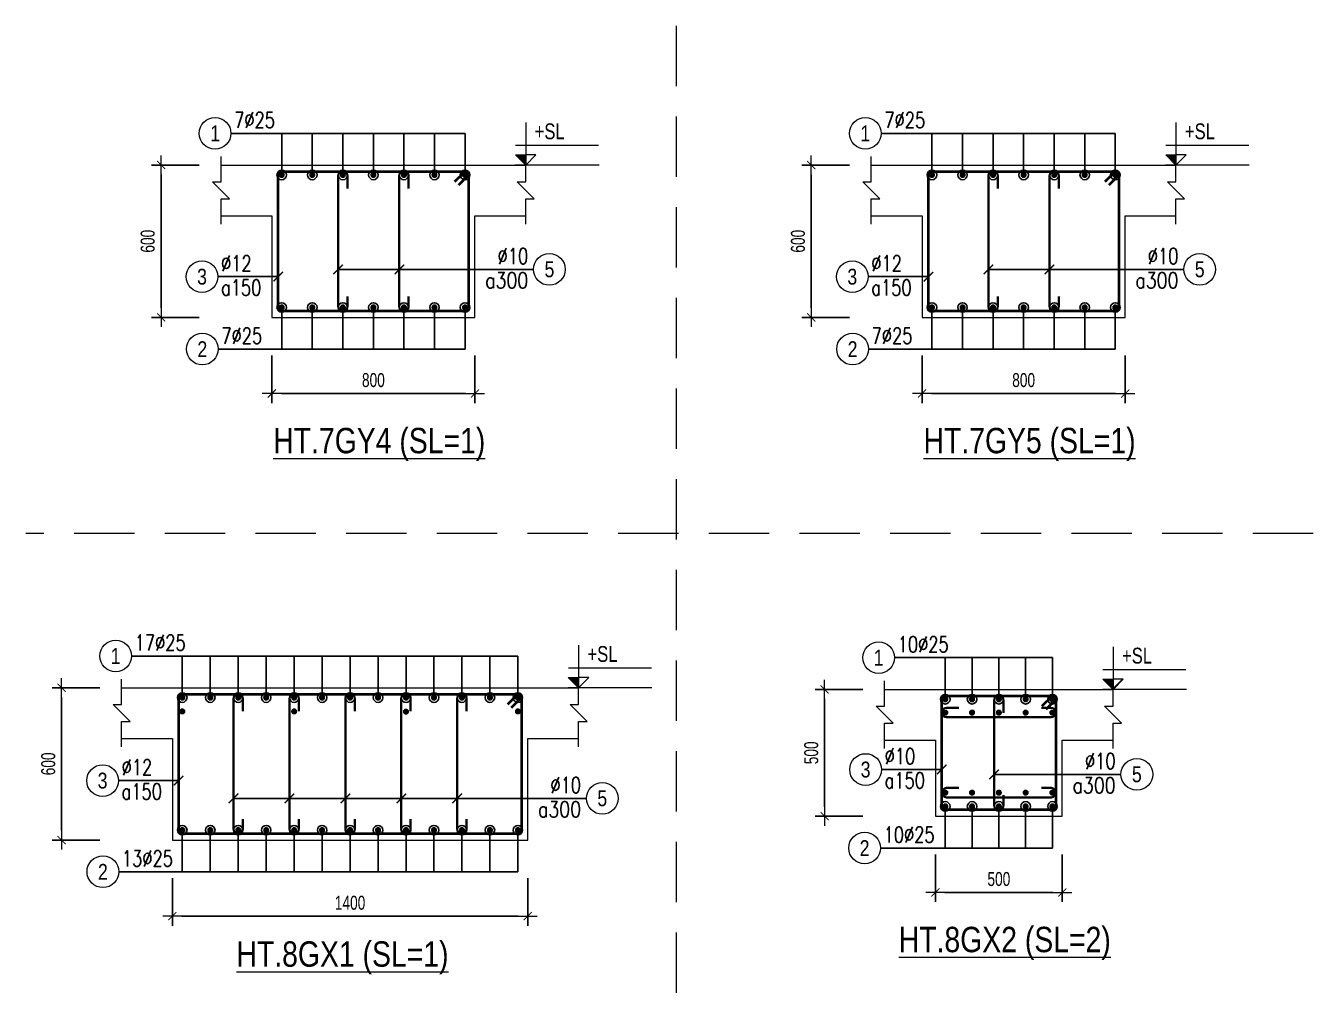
# Model space of a CAD drawing. Header units: millimetres. Extents: x 225489 to 327520, y -235866 to -221866.
# Drawn here: x 267539 to 272615, y -225666 to -221866 of the extents above; entities that cross this region are included whole.
import ezdxf
from ezdxf.enums import TextEntityAlignment as Align

# ---------------------------------------------------------------- set-up
doc = ezdxf.new("R2010")
doc.units = ezdxf.units.MM
doc.header["$PDMODE"] = 3
doc.linetypes.add('HIDDEN2', pattern=[4.762499999999999, 3.175, -1.5875])
doc.layers.get('0').update_dxf_attribs({"lineweight": 20})
doc.layers.get('Defpoints').update_dxf_attribs({"color": 151, "lineweight": 9})
for name, color, linetype, lineweight in [('NDC_S_ANNO', 7, 'Continuous', 20), ('NDC_S_CONTINUOUS', 3, 'Continuous', 20), ('NDC_S_DIM', 1, 'Continuous', 15), ('NDC_S_HIDDEN', 8, 'HIDDEN2', 13), ('NDC_S_REBAR', 4, 'Continuous', 35), ('NDC_S_STIRRUP', 4, 'Continuous', 40), ('NDC_S_TEXT SYMBOL', 7, 'Continuous', 20), ('NDC_S_THIN LINE', 8, 'Continuous', 9), ('NDC_S_VN TEXT', 7, 'Continuous', 20)]:
    doc.layers.add(name, color=color, linetype=linetype, lineweight=lineweight)
doc.styles.add('ARIAL', font='arial.ttf', dxfattribs={"width": 0.8})
doc.styles.add('NDC_ANNO', font='', dxfattribs={"width": 0.8})
doc.styles.add('NDC_DIM', font='', dxfattribs={"width": 0.75})
doc.styles.add('NDC_EN TXT', font='romans.shx', dxfattribs={"width": 0.8})
doc.styles.get('NDC_ANNO').set_extended_font_data('Dotum')
doc.styles.get('NDC_DIM').set_extended_font_data('Dotum')
doc.dimstyles.new('NDC_dim_25', dxfattribs={"dimscale": 25, "dimtxt": 2.2, "dimasz": 1.5, "dimexe": 1.5, "dimexo": 2.5, "dimgap": 1, "dimtad": 1, "dimdec": 0, "dimzin": 0, "dimdsep": 46, "dimtxsty": 'NDC_DIM', "dimblk": 'DIMMARK', "dimcen": 0.09, "dimdle": 1.2, "dimclrd": 1, "dimclre": 1, "dimclrt": 3, "dimadec": 0, "dimazin": 0, "dimtfac": 1, "dimtdec": 0, "dimtix": 1, "dimtofl": 0, "dimtmove": 0, "dimatfit": 3, "dimfxl": 6, "dimfxlon": 1, "dimtolj": 1, "dimtzin": 0, "dimarcsym": 0})

# ---------------------------------------------------------------- blocks, each defined once
blk = doc.blocks.new('kata_block_CT')
at = {"layer": 'NDC_S_ANNO'}
blk.add_hatch(color=3, dxfattribs=at).paths.add_polyline_path([(0, 1.596954857557648), (-1.612010908633238, 1.596954857557648), (0, 0)])
at = {"layer": 'NDC_S_ANNO', "ltscale": 50}
h = blk.add_hatch(dxfattribs=at)
h.set_pattern_fill('ANSI31', color=256, scale=1.406250541793835, style=0)
h.set_pattern_definition([(45.00000000000001, (0, 5.456968210637569e-12), (-3.157122508925224, 3.157122508925225), [])])
h.paths.add_polyline_path([(0, 1.596954857557648), (0, 0), (1.612010908924276, 1.596954857557648)])
for p, q in [((-1.592704896858777, 3.140833880479477), (11.46947077315417, 3.140833880479477)), ((11.56125648126181, 5.456968210637569e-12), (-1.63869572513795, 5.456968210637569e-12))]:
    blk.add_line(p, q, dxfattribs=at)
for points in [[(0, 6.69495074864426), (0, 0)], [(0, 0), (-1.612010908924276, 1.596954857557648), (0, 1.596954857557648)], [(0, 0), (1.612010908924276, 1.596954857557648), (0, 1.596954857557648)]]:
    blk.add_lwpolyline(points, dxfattribs=at)
at = {"layer": 'NDC_S_ANNO', "color": 8, "ltscale": 50}
blk.add_lwpolyline([(0, 0), (-1.612010908633238, 1.596954857557648), (0, 1.596954857557648)], dxfattribs=at)
at = {"layer": 'NDC_S_TEXT SYMBOL', "color": 3, "style": 'NDC_ANNO', "width": 0.8}
blk.add_attdef('CT', (1.409564409346785, 4.068271311703938), '', height=2.5, dxfattribs=at)
blk = doc.blocks.new('DIMMARK')
at = {"layer": 'NDC_S_DIM', "color": 1}
blk.add_line((-1.5, 0), (1, 0), dxfattribs=at)
at = {"layer": 'NDC_S_DIM', "color": 2, "const_width": 0.1}
blk.add_lwpolyline([(-0.4242640687119285, -0.4242640687119285), (0.4242640687119285, 0.4242640687119285)], dxfattribs=at)
blk = doc.blocks.new('*D174')
at = {"layer": 'Defpoints', "color": 0, "transparency": 16777216}
for p in [(268508.7167519774, -223014.6993829784), (269308.7167519774, -223014.6993829784), (269308.7167519774, -223314.6993829784)]:
    blk.add_point(p, dxfattribs=at)
at = {"layer": 'NDC_S_DIM', "color": 1, "lineweight": -2, "transparency": 16777216}
for p, q in [((268508.7167519774, -223164.6993829784), (268508.7167519774, -223352.1993829784)), ((269308.7167519774, -223164.6993829784), (269308.7167519774, -223352.1993829784)), ((268546.2167519774, -223314.6993829784), (269271.2167519774, -223314.6993829784))]:
    blk.add_line(p, q, dxfattribs=at)
at = {"layer": 'NDC_S_DIM', "color": 1, "lineweight": -2, "transparency": 16777216, "xscale": 37.5, "yscale": 37.5, "zscale": 37.5, "rotation": 180}
blk.add_blockref('DIMMARK', (268508.7167519774, -223314.6993829784), dxfattribs=at)
at = {"layer": 'NDC_S_DIM', "color": 1, "lineweight": -2, "transparency": 16777216, "xscale": 37.5, "yscale": 37.5, "zscale": 37.5}
blk.add_blockref('DIMMARK', (269308.7167519774, -223314.6993829784), dxfattribs=at)
at = {"layer": 'NDC_S_DIM', "color": 3, "transparency": 16777216, "insert": (268908.7167519774, -223262.1993829784), "char_height": 55.00000000000001, "attachment_point": 5, "style": 'NDC_DIM'}
blk.add_mtext('\\A1;800', dxfattribs=at)
blk = doc.blocks.new('*D175')
at = {"layer": 'Defpoints', "color": 0, "transparency": 16777216}
for p in [(268578.3898765217, -222414.6993829784), (268072.3898765217, -223014.6993829784), (268578.3898765217, -223014.6993829784)]:
    blk.add_point(p, dxfattribs=at)
at = {"layer": 'NDC_S_DIM', "color": 1, "lineweight": -2, "transparency": 16777216}
for p, q in [((268222.3898765217, -222414.6993829784), (268034.8898765217, -222414.6993829784)), ((268072.3898765217, -222452.1993829784), (268072.3898765217, -222977.1993829784)), ((268222.3898765217, -223014.6993829784), (268034.8898765217, -223014.6993829784))]:
    blk.add_line(p, q, dxfattribs=at)
at = {"layer": 'NDC_S_DIM', "color": 1, "lineweight": -2, "transparency": 16777216, "xscale": 37.5, "yscale": 37.5, "zscale": 37.5}
for p, rotation in [((268072.3898765217, -222414.6993829784), 90), ((268072.3898765217, -223014.6993829784), 270)]:
    blk.add_blockref('DIMMARK', p, dxfattribs=dict(at, rotation=rotation))
at = {"layer": 'NDC_S_DIM', "color": 3, "transparency": 16777216, "insert": (268019.8898765218, -222714.6993829783), "char_height": 55.00000000000001, "attachment_point": 5, "rotation": 90, "style": 'NDC_DIM'}
blk.add_mtext('\\A1;600', dxfattribs=at)
blk = doc.blocks.new('kata_block_THEP')
at = {"layer": 'NDC_S_REBAR', "color": 0}
for p, q in [((-0.5, 0), (0.5, 0)), ((-0.3535533905960619, 0.353553390592424), (0.3535533905960619, -0.353553390592424)), ((0.3535533905960619, 0.353553390592424), (-0.3535533905960619, -0.353553390592424)), ((0, 0.5), (0, -0.5))]:
    blk.add_line(p, q, dxfattribs=at)
at = {"layer": 'NDC_S_REBAR', "color": 0, "const_width": 0.08333333333333334}
blk.add_lwpolyline([(-0.5, -1.818989403545856e-12, 1), (0.5000000000145519, -1.818989403545856e-12, 1), (-0.5, -1.818989403545856e-12, 1)], format="xyb", dxfattribs=at)
blk = doc.blocks.new('*U11')
blk.add_circle((-2.5, 0), 2.5)
at = {"layer": 'NDC_S_VN TEXT', "color": 3, "style": 'NDC_EN TXT', "width": 0.75}
blk.add_attdef('DK1', (0.5, 0.8455043070534884), '', height=2.5, dxfattribs=at)
at = {"layer": 'NDC_S_VN TEXT', "color": 7, "style": 'ARIAL', "width": 0.8}
blk.add_attdef('SH2', text='', height=2.5, dxfattribs=at).set_placement((-2.5, 0), align=Align.MIDDLE)
blk = doc.blocks.new('*U12')
blk.add_circle((-2.5, 0), 2.5)
at = {"layer": 'NDC_S_VN TEXT', "color": 3, "style": 'NDC_EN TXT', "width": 0.75}
for tag, p in [('DK1', (0.5, 0.8455043070534884)), ('KC1', (0.5, -2.972544307831413))]:
    blk.add_attdef(tag, p, '', height=2.5, dxfattribs=at)
at = {"layer": 'NDC_S_VN TEXT', "color": 7, "style": 'ARIAL', "width": 0.8}
blk.add_attdef('SH2', text='', height=2.5, dxfattribs=at).set_placement((-2.5, 0), align=Align.MIDDLE)
blk = doc.blocks.new('*U15')
blk.add_circle((2.5, 0), 2.5)
at = {"layer": 'NDC_S_VN TEXT', "color": 3, "style": 'NDC_EN TXT'}
for tag, width, p in [('DK2', 0.75, (-0.85, 0.8455043070534884)), ('KC2', 0.8, (-0.85, -2.972544307831413))]:
    blk.add_attdef(tag, text='', height=2.5, dxfattribs=dict(at, width=width)).set_placement(p, align=Align.RIGHT)
at = {"layer": 'NDC_S_VN TEXT', "color": 7, "style": 'ARIAL', "width": 0.8}
blk.add_attdef('SH3', text='', height=2.5, dxfattribs=at).set_placement((2.5, 0), align=Align.MIDDLE)
blk = doc.blocks.new('kata_block_TD')
at = {"color": 6, "linetype": 'ByBlock', "lineweight": -2, "style": 'ARIAL', "width": 0.8}
blk.add_attdef('SECTDET2', text='', height=5, dxfattribs=at).set_placement((0, 7.970649532882817), align=Align.CENTER)
at = {"color": 0, "linetype": 'ByBlock', "lineweight": -2, "style": 'ARIAL', "width": 0.8}
blk.add_attdef('SECTDET1', text='', height=5, dxfattribs=at).set_placement((0, 1.470649532882817), align=Align.CENTER)
at = {"color": 3, "lineweight": 25, "style": 'ARIAL', "width": 0.8}
blk.add_attdef('SSCALE', text='', height=2.5, dxfattribs=at).set_placement((0, -3.998868953555331), align=Align.CENTER)
blk = doc.blocks.new('*D176')
at = {"layer": 'Defpoints', "color": 0, "transparency": 16777216}
for p in [(271070.227689346, -223014.6993829784), (271870.227689346, -223014.6993829784), (271870.227689346, -223314.6993829784)]:
    blk.add_point(p, dxfattribs=at)
at = {"layer": 'NDC_S_DIM', "color": 1, "lineweight": -2, "transparency": 16777216}
for p, q in [((271070.227689346, -223164.6993829784), (271070.227689346, -223352.1993829784)), ((271870.227689346, -223164.6993829784), (271870.227689346, -223352.1993829784)), ((271107.727689346, -223314.6993829784), (271832.727689346, -223314.6993829784))]:
    blk.add_line(p, q, dxfattribs=at)
at = {"layer": 'NDC_S_DIM', "color": 1, "lineweight": -2, "transparency": 16777216, "xscale": 37.5, "yscale": 37.5, "zscale": 37.5, "rotation": 180}
blk.add_blockref('DIMMARK', (271070.227689346, -223314.6993829784), dxfattribs=at)
at = {"layer": 'NDC_S_DIM', "color": 1, "lineweight": -2, "transparency": 16777216, "xscale": 37.5, "yscale": 37.5, "zscale": 37.5}
blk.add_blockref('DIMMARK', (271870.227689346, -223314.6993829784), dxfattribs=at)
at = {"layer": 'NDC_S_DIM', "color": 3, "transparency": 16777216, "insert": (271470.227689346, -223262.1993829784), "char_height": 55.00000000000001, "attachment_point": 5, "style": 'NDC_DIM'}
blk.add_mtext('\\A1;800', dxfattribs=at)
blk = doc.blocks.new('*D177')
at = {"layer": 'Defpoints', "color": 0, "transparency": 16777216}
for p in [(271139.9008138903, -222414.6993829784), (270633.9008138903, -223014.6993829784), (271139.9008138903, -223014.6993829784)]:
    blk.add_point(p, dxfattribs=at)
at = {"layer": 'NDC_S_DIM', "color": 1, "lineweight": -2, "transparency": 16777216}
for p, q in [((270783.9008138903, -222414.6993829784), (270596.4008138903, -222414.6993829784)), ((270633.9008138903, -222452.1993829784), (270633.9008138903, -222977.1993829784)), ((270783.9008138903, -223014.6993829784), (270596.4008138903, -223014.6993829784))]:
    blk.add_line(p, q, dxfattribs=at)
at = {"layer": 'NDC_S_DIM', "color": 1, "lineweight": -2, "transparency": 16777216, "xscale": 37.5, "yscale": 37.5, "zscale": 37.5}
for p, rotation in [((270633.9008138903, -222414.6993829784), 90), ((270633.9008138903, -223014.6993829784), 270)]:
    blk.add_blockref('DIMMARK', p, dxfattribs=dict(at, rotation=rotation))
at = {"layer": 'NDC_S_DIM', "color": 3, "transparency": 16777216, "insert": (270581.4008138904, -222714.6993829783), "char_height": 55.00000000000001, "attachment_point": 5, "rotation": 90, "style": 'NDC_DIM'}
blk.add_mtext('\\A1;600', dxfattribs=at)
blk = doc.blocks.new('*D180')
at = {"layer": 'Defpoints', "color": 0, "transparency": 16777216}
for p in [(268116.9141844616, -225073.9738189864), (269516.9141844616, -225073.9738189864), (269516.9141844616, -225373.9738189864)]:
    blk.add_point(p, dxfattribs=at)
at = {"layer": 'NDC_S_DIM', "color": 1, "lineweight": -2, "transparency": 16777216}
for p, q in [((268116.9141844616, -225223.9738189864), (268116.9141844616, -225411.4738189864)), ((269516.9141844616, -225223.9738189864), (269516.9141844616, -225411.4738189864)), ((268154.4141844616, -225373.9738189864), (269479.4141844616, -225373.9738189864))]:
    blk.add_line(p, q, dxfattribs=at)
at = {"layer": 'NDC_S_DIM', "color": 1, "lineweight": -2, "transparency": 16777216, "xscale": 37.5, "yscale": 37.5, "zscale": 37.5, "rotation": 180}
blk.add_blockref('DIMMARK', (268116.9141844616, -225373.9738189864), dxfattribs=at)
at = {"layer": 'NDC_S_DIM', "color": 1, "lineweight": -2, "transparency": 16777216, "xscale": 37.5, "yscale": 37.5, "zscale": 37.5}
blk.add_blockref('DIMMARK', (269516.9141844616, -225373.9738189864), dxfattribs=at)
at = {"layer": 'NDC_S_DIM', "color": 3, "transparency": 16777216, "insert": (268816.9141844616, -225321.4738189864), "char_height": 55.00000000000001, "attachment_point": 5, "style": 'NDC_DIM'}
blk.add_mtext('\\A1;1400', dxfattribs=at)
blk = doc.blocks.new('*D181')
at = {"layer": 'Defpoints', "color": 0, "transparency": 16777216}
for p in [(268186.587309006, -224473.9738189864), (267680.587309006, -225073.9738189864), (268186.587309006, -225073.9738189864)]:
    blk.add_point(p, dxfattribs=at)
at = {"layer": 'NDC_S_DIM', "color": 1, "lineweight": -2, "transparency": 16777216}
for p, q in [((267830.587309006, -224473.9738189864), (267643.087309006, -224473.9738189864)), ((267680.587309006, -224511.4738189864), (267680.587309006, -225036.4738189864)), ((267830.587309006, -225073.9738189864), (267643.087309006, -225073.9738189864))]:
    blk.add_line(p, q, dxfattribs=at)
at = {"layer": 'NDC_S_DIM', "color": 1, "lineweight": -2, "transparency": 16777216, "xscale": 37.5, "yscale": 37.5, "zscale": 37.5}
for p, rotation in [((267680.587309006, -224473.9738189864), 90), ((267680.587309006, -225073.9738189864), 270)]:
    blk.add_blockref('DIMMARK', p, dxfattribs=dict(at, rotation=rotation))
at = {"layer": 'NDC_S_DIM', "color": 3, "transparency": 16777216, "insert": (267628.087309006, -224773.9738189863), "char_height": 55.00000000000001, "attachment_point": 5, "rotation": 90, "style": 'NDC_DIM'}
blk.add_mtext('\\A1;600', dxfattribs=at)
blk = doc.blocks.new('*D182')
at = {"layer": 'Defpoints', "color": 0, "transparency": 16777216}
for p in [(271122.6270341681, -224980.4652427768), (271622.6270341681, -224980.4652427768), (271622.6270341681, -225280.4652427768)]:
    blk.add_point(p, dxfattribs=at)
at = {"layer": 'NDC_S_DIM', "color": 1, "lineweight": -2, "transparency": 16777216}
for p, q in [((271122.6270341681, -225130.4652427768), (271122.6270341681, -225317.9652427768)), ((271622.6270341681, -225130.4652427768), (271622.6270341681, -225317.9652427768)), ((271160.1270341681, -225280.4652427768), (271585.1270341681, -225280.4652427768))]:
    blk.add_line(p, q, dxfattribs=at)
at = {"layer": 'NDC_S_DIM', "color": 1, "lineweight": -2, "transparency": 16777216, "xscale": 37.5, "yscale": 37.5, "zscale": 37.5, "rotation": 180}
blk.add_blockref('DIMMARK', (271122.6270341681, -225280.4652427768), dxfattribs=at)
at = {"layer": 'NDC_S_DIM', "color": 1, "lineweight": -2, "transparency": 16777216, "xscale": 37.5, "yscale": 37.5, "zscale": 37.5}
blk.add_blockref('DIMMARK', (271622.6270341681, -225280.4652427768), dxfattribs=at)
at = {"layer": 'NDC_S_DIM', "color": 3, "transparency": 16777216, "insert": (271372.6270341681, -225227.9652427768), "char_height": 55.00000000000001, "attachment_point": 5, "style": 'NDC_DIM'}
blk.add_mtext('\\A1;500', dxfattribs=at)
blk = doc.blocks.new('*D183')
at = {"layer": 'Defpoints', "color": 0, "transparency": 16777216}
for p in [(271192.3001587124, -224480.4652427768), (270686.3001587124, -224980.4652427768), (271192.3001587124, -224980.4652427768)]:
    blk.add_point(p, dxfattribs=at)
at = {"layer": 'NDC_S_DIM', "color": 1, "lineweight": -2, "transparency": 16777216}
for p, q in [((270836.3001587124, -224480.4652427768), (270648.8001587124, -224480.4652427768)), ((270686.3001587124, -224517.9652427768), (270686.3001587124, -224942.9652427768)), ((270836.3001587124, -224980.4652427768), (270648.8001587124, -224980.4652427768))]:
    blk.add_line(p, q, dxfattribs=at)
at = {"layer": 'NDC_S_DIM', "color": 1, "lineweight": -2, "transparency": 16777216, "xscale": 37.5, "yscale": 37.5, "zscale": 37.5}
for p, rotation in [((270686.3001587124, -224480.4652427768), 90), ((270686.3001587124, -224980.4652427768), 270)]:
    blk.add_blockref('DIMMARK', p, dxfattribs=dict(at, rotation=rotation))
at = {"layer": 'NDC_S_DIM', "color": 3, "transparency": 16777216, "insert": (270633.8001587125, -224730.4652427768), "char_height": 55.00000000000001, "attachment_point": 5, "rotation": 90, "style": 'NDC_DIM'}
blk.add_mtext('\\A1;500', dxfattribs=at)

msp = doc.modelspace()

# ---------------------------------------------------------------- linework, layer by layer
at = {"layer": 'NDC_S_CONTINUOUS'}
for points in [[(268308.7167519774, -222414.6993829784), (268508.7167519774, -222414.6993829784), (268508.7167519774, -222414.6993829784), (269308.7167519774, -222414.6993829784), (269308.7167519774, -222414.6993829784), (269508.7167519774, -222414.6993829784)], [(270870.227689346, -222414.6993829784), (271070.227689346, -222414.6993829784), (271070.227689346, -222414.6993829784), (271870.227689346, -222414.6993829784), (271870.227689346, -222414.6993829784), (272070.227689346, -222414.6993829784)], [(268308.7167519774, -222614.6993829784), (268508.7167519774, -222614.6993829784), (268508.7167519774, -223014.6993829784), (269308.7167519774, -223014.6993829784), (269308.7167519774, -222614.6993829784), (269508.7167519774, -222614.6993829784)], [(270870.227689346, -222614.6993829784), (271070.227689346, -222614.6993829784), (271070.227689346, -223014.6993829784), (271870.227689346, -223014.6993829784), (271870.227689346, -222614.6993829784), (272070.227689346, -222614.6993829784)], [(267916.9141844616, -224473.9738189864), (268116.9141844616, -224473.9738189864), (268116.9141844616, -224473.9738189864), (269516.9141844616, -224473.9738189864), (269516.9141844616, -224473.9738189864), (269716.9141844616, -224473.9738189864)], [(270922.6270341681, -224480.4652427768), (271122.6270341681, -224480.4652427768), (271122.6270341681, -224480.4652427768), (271622.6270341681, -224480.4652427768), (271622.6270341681, -224480.4652427768), (271822.6270341681, -224480.4652427768)], [(267916.9141844616, -224673.9738189864), (268116.9141844616, -224673.9738189864), (268116.9141844616, -225073.9738189864), (269516.9141844616, -225073.9738189864), (269516.9141844616, -224673.9738189864), (269716.9141844616, -224673.9738189864)], [(270922.6270341681, -224680.4652427768), (271122.6270341681, -224680.4652427768), (271122.6270341681, -224980.4652427768), (271622.6270341681, -224980.4652427768), (271622.6270341681, -224680.4652427768), (271822.6270341681, -224680.4652427768)]]:
    msp.add_lwpolyline(points, dxfattribs=at)
at = {"layer": 'NDC_S_HIDDEN', "ltscale": 75}
for p, q in [((270100.896388074, -221865.8761660784), (270100.896388074, -235865.8761660625)), ((285469.9620122854, -223865.8761660761), (267539.3854507055, -223865.8761660761))]:
    msp.add_line(p, q, dxfattribs=at)
at = {"layer": 'NDC_S_REBAR'}
for points in [[(268806.9484221666, -222507.0440729117), (268806.9484221666, -222458.1309031018, 0.9999999999999999), (268770.0844221666, -222458.1309031018), (268770.0844221666, -222971.2673829783, 0.9999999999999999), (268806.9484221666, -222971.2673829783), (268806.9484221666, -222932.0104919695, -0.414213562)], [(269047.6150888331, -222507.0440729117), (269047.6150888331, -222458.1309031018, 0.9999999999999999), (269010.751088833, -222458.1309031018), (269010.751088833, -222971.2673829783, 0.9999999999999999), (269047.6150888331, -222971.2673829783), (269047.6150888331, -222932.0104919695, -0.414213562)], [(271368.4593595352, -222507.0440729117), (271368.4593595352, -222458.1309031018, 0.9999999999999999), (271331.5953595352, -222458.1309031018), (271331.5953595352, -222971.2673829783, 0.9999999999999999), (271368.4593595352, -222971.2673829783), (271368.4593595352, -222932.0104919695, -0.414213562)], [(271609.1260262017, -222507.0440729117), (271609.1260262017, -222458.1309031018, 0.9999999999999999), (271572.2620262016, -222458.1309031018), (271572.2620262016, -222971.2673829783, 0.9999999999999999), (271609.1260262017, -222971.2673829783), (271609.1260262017, -222932.0104919695, -0.414213562)], [(268394.8125213257, -224566.3185089197), (268394.8125213257, -224517.4053391098, 0.9999999999999999), (268357.9485213257, -224517.4053391098), (268357.9485213257, -225030.5418189863, 0.9999999999999999), (268394.8125213257, -225030.5418189863), (268394.8125213257, -224991.2849279775, -0.414213562)], [(268614.8798475977, -224566.3185089197), (268614.8798475977, -224517.4053391098, 0.9999999999999999), (268578.0158475976, -224517.4053391098), (268578.0158475976, -225030.5418189863, 0.9999999999999999), (268614.8798475977, -225030.5418189863), (268614.8798475977, -224991.2849279775, -0.414213562)], [(268835.213180935, -224566.3185089197), (268835.213180935, -224517.4053391099, 0.9999999999999999), (268798.349180935, -224517.4053391099), (268798.349180935, -225030.5418189863, 0.9999999999999999), (268835.213180935, -225030.5418189863), (268835.213180935, -224991.2849279775, -0.414213562)], [(269055.5465142723, -224566.3185089197), (269055.5465142723, -224517.4053391099, 0.9999999999999999), (269018.6825142724, -224517.4053391099), (269018.6825142724, -225030.5418189863, 0.9999999999999999), (269055.5465142723, -225030.5418189863), (269055.5465142723, -224991.2849279775, -0.414213562)], [(269275.8798476057, -224566.3185089197), (269275.8798476057, -224517.4053391099, 0.9999999999999999), (269239.0158476057, -224517.4053391099), (269239.0158476057, -225030.5418189864, 0.9999999999999999), (269275.8798476057, -225030.5418189864), (269275.8798476057, -224991.2849279775, -0.414213562)], [(271391.0590341681, -224572.8099327102), (271391.0590341681, -224523.8967629003, 0.9999999999999999), (271354.1950341681, -224523.8967629003), (271354.1950341681, -224937.0332427768, 0.9999999999999999), (271391.0590341681, -224937.0332427768), (271391.0590341681, -224897.776351768, -0.414213562)], [(271214.9722039782, -224553.6912818631), (271166.0590341683, -224553.6912818631, 0.9999999999999999), (271166.0590341683, -224590.5552818631), (271579.1950341683, -224590.5552818631, 0.9999999999999999), (271579.1950341683, -224553.6912818631), (271539.9381431594, -224553.6912818631, -0.414213562)], [(271214.9722039782, -224868.9819732263), (271166.0590341683, -224868.9819732263, 0.9999999999999999), (271166.0590341683, -224905.8459732264), (271579.1950341683, -224905.8459732264, 0.9999999999999999), (271579.1950341683, -224868.9819732263), (271539.9381431594, -224868.9819732263, -0.414213562)]]:
    msp.add_lwpolyline(points, format="xyb", dxfattribs=at)
at = {"layer": 'NDC_S_STIRRUP'}
for points in [[(269229.7167519774, -222479.6993829784), (269269.7167519774, -222439.6993829784, -0.414213562), (269283.7167519774, -222453.6993829784), (269283.7167519774, -222975.6993829784, -0.414213562), (269269.7167519774, -222989.6993829784), (268547.7167519774, -222989.6993829784, -0.414213562), (268533.7167519774, -222975.6993829784), (268533.7167519774, -222453.6993829784, -0.414213562), (268547.7167519774, -222439.6993829784), (269269.7167519774, -222439.6993829784, -0.414213562), (269283.7167519774, -222453.6993829784), (269243.7167519774, -222493.6993829784)], [(271791.227689346, -222479.6993829784), (271831.227689346, -222439.6993829784, -0.414213562), (271845.227689346, -222453.6993829784), (271845.227689346, -222975.6993829784, -0.414213562), (271831.227689346, -222989.6993829784), (271109.227689346, -222989.6993829784, -0.414213562), (271095.227689346, -222975.6993829784), (271095.227689346, -222453.6993829784, -0.414213562), (271109.227689346, -222439.6993829784), (271831.227689346, -222439.6993829784, -0.414213562), (271845.227689346, -222453.6993829784), (271805.227689346, -222493.6993829784)], [(269437.9141844616, -224538.9738189864), (269477.9141844616, -224498.9738189864, -0.414213562), (269491.9141844616, -224512.9738189864), (269491.9141844616, -225034.9738189864, -0.414213562), (269477.9141844616, -225048.9738189864), (268155.9141844616, -225048.9738189864, -0.414213562), (268141.9141844616, -225034.9738189864), (268141.9141844616, -224512.9738189864, -0.414213562), (268155.9141844616, -224498.9738189864), (269477.9141844616, -224498.9738189864, -0.414213562), (269491.9141844616, -224512.9738189864), (269451.9141844616, -224552.9738189864)], [(271543.6270341681, -224545.4652427768), (271583.6270341681, -224505.4652427768, -0.414213562), (271597.6270341681, -224519.4652427768), (271597.6270341681, -224941.4652427768, -0.414213562), (271583.6270341681, -224955.4652427768), (271161.6270341681, -224955.4652427768, -0.414213562), (271147.6270341681, -224941.4652427768), (271147.6270341681, -224519.4652427768, -0.414213562), (271161.6270341681, -224505.4652427768), (271583.6270341681, -224505.4652427768, -0.414213562), (271597.6270341681, -224519.4652427768), (271557.6270341681, -224559.4652427768)]]:
    msp.add_lwpolyline(points, format="xyb", dxfattribs=at)
at = {"layer": 'NDC_S_THIN LINE'}
for points in [[(268308.7167519774, -222648.0327163117), (268308.7167519774, -222548.0327163117), (268342.0500853108, -222548.0327163117), (268275.3834186441, -222481.366049645), (268308.7167519774, -222481.366049645), (268308.7167519774, -222381.366049645)], [(269508.7167519774, -222648.0327163117), (269508.7167519774, -222548.0327163117), (269542.0500853108, -222548.0327163117), (269475.3834186441, -222481.366049645), (269508.7167519774, -222481.366049645), (269508.7167519774, -222381.366049645)], [(270870.227689346, -222648.0327163117), (270870.227689346, -222548.0327163117), (270903.5610226794, -222548.0327163117), (270836.8943560128, -222481.366049645), (270870.227689346, -222481.366049645), (270870.227689346, -222381.366049645)], [(272070.227689346, -222648.0327163117), (272070.227689346, -222548.0327163117), (272103.5610226794, -222548.0327163117), (272036.8943560128, -222481.366049645), (272070.227689346, -222481.366049645), (272070.227689346, -222381.366049645)], [(267916.9141844616, -224707.3071523197), (267916.9141844616, -224607.3071523197), (267950.247517795, -224607.3071523197), (267883.5808511283, -224540.640485653), (267916.9141844617, -224540.640485653), (267916.9141844617, -224440.640485653)], [(269716.9141844616, -224707.3071523197), (269716.9141844616, -224607.3071523197), (269750.247517795, -224607.3071523197), (269683.5808511283, -224540.640485653), (269716.9141844617, -224540.640485653), (269716.9141844617, -224440.640485653)], [(270922.6270341681, -224713.7985761102), (270922.6270341681, -224613.7985761102), (270955.9603675015, -224613.7985761102), (270889.2937008348, -224547.1319094435), (270922.6270341681, -224547.1319094435), (270922.6270341681, -224447.1319094435)], [(271822.6270341681, -224713.7985761102), (271822.6270341681, -224613.7985761102), (271855.9603675015, -224613.7985761102), (271789.2937008348, -224547.1319094435), (271822.6270341681, -224547.1319094435), (271822.6270341681, -224447.1319094435)]]:
    msp.add_lwpolyline(points, dxfattribs=at)

# ---------------------------------------------------------------- block references
at = {"layer": 'NDC_S_REBAR', "xscale": 22, "yscale": 22, "zscale": 22}
for p in [(268547.7167519774, -222453.6993829784), (268668.0500853106, -222453.6993829784), (268788.383418644, -222453.6993829784), (268908.7167519773, -222453.6993829783), (269029.0500853106, -222453.6993829783), (269149.3834186439, -222453.6993829783), (269269.7167519774, -222453.6993829784), (271109.227689346, -222453.6993829784), (271229.5610226793, -222453.6993829784), (271349.8943560126, -222453.6993829784), (271470.2276893459, -222453.6993829783), (271590.5610226793, -222453.6993829783), (271710.8943560125, -222453.6993829783), (271831.227689346, -222453.6993829784), (268547.7167519774, -222975.6993829784), (268668.0500853106, -222975.6993829784), (268788.383418644, -222975.6993829784), (268908.7167519773, -222975.6993829783), (269029.0500853106, -222975.6993829783), (269149.3834186439, -222975.6993829783), (269269.7167519774, -222975.6993829784), (271109.227689346, -222975.6993829784), (271229.5610226793, -222975.6993829784), (271349.8943560126, -222975.6993829784), (271470.2276893459, -222975.6993829783), (271590.5610226793, -222975.6993829783), (271710.8943560125, -222975.6993829783), (271831.227689346, -222975.6993829784), (268155.9141844616, -224512.9738189864), (268266.0808511283, -224512.9738189864), (268376.247517795, -224512.9738189864), (268486.4141844616, -224512.9738189864), (268596.5808511283, -224512.9738189864), (268706.747517795, -224512.9738189864), (268816.9141844616, -224512.9738189864), (268927.0808511283, -224512.9738189864), (269037.247517795, -224512.9738189864), (269147.4141844616, -224512.9738189864), (269257.5808511283, -224512.9738189864), (269367.747517795, -224512.9738189864), (269477.9141844616, -224512.9738189864), (271161.6270341681, -224519.4652427768), (271583.6270341681, -224519.4652427768), (268155.9141844616, -224567.4467240722), (268596.5808511283, -224567.4467240722), (269037.1145142722, -224568.276010166), (269477.9141844616, -224567.4467240722), (271161.6270341681, -224572.1232818631), (271583.6270341681, -224572.1232818631), (271161.6270341681, -224887.4139732263), (271267.1270341681, -224887.4139732263), (271372.6270341681, -224887.4139732263), (271478.1270341681, -224887.4139732263), (271583.6270341681, -224887.4139732263), (271161.6270341681, -224941.4652427768), (271267.1270341681, -224941.4652427768), (271372.6270341681, -224941.4652427768), (271478.1270341681, -224941.4652427768), (271583.6270341681, -224941.4652427768), (268155.9141844616, -225034.9738189864), (268266.0808511283, -225034.9738189864), (268376.247517795, -225034.9738189864), (268486.4141844616, -225034.9738189864), (268596.5808511283, -225034.9738189864), (268706.747517795, -225034.9738189864), (268816.9141844616, -225034.9738189864), (268927.0808511283, -225034.9738189864), (269037.247517795, -225034.9738189864), (269147.4141844616, -225034.9738189864), (269257.5808511283, -225034.9738189864), (269367.747517795, -225034.9738189864), (269477.9141844616, -225034.9738189864)]:
    msp.add_blockref('kata_block_THEP', p, dxfattribs=at)
at = {"layer": 'NDC_S_REBAR', "xscale": -22, "yscale": 22, "zscale": 22, "rotation": 180}
for p in [(271267.1270341681, -224519.4652427768), (271372.6270341681, -224519.4652427768), (271478.1270341681, -224519.4652427768), (271267.1270341681, -224572.1232818631), (271372.6270341681, -224572.1232818631), (271478.1270341681, -224572.1232818631)]:
    msp.add_blockref('kata_block_THEP', p, dxfattribs=at)
at = {"layer": 'NDC_S_THIN LINE', "xscale": 25, "yscale": 25, "zscale": 25}
for name, p, values in [('*U11', (268347.7167519774, -222289.6993829784), {'SH2': '1', 'DK1': '7%%c25'}), ('*U11', (270909.227689346, -222289.6993829784), {'SH2': '1', 'DK1': '7%%c25'}), ('*U15', (269539.7729508416, -222825.8569550834), {'SH3': '5', 'DK2': '%%c10', 'KC2': 'a300'}), ('*U15', (272101.2838882103, -222825.8569550834), {'SH3': '5', 'DK2': '%%c10', 'KC2': 'a300'}), ('*U12', (268296.2167519774, -222854.3910845899), {'SH2': '3', 'DK1': '%%c12', 'KC1': 'a150'}), ('*U12', (270857.727689346, -222854.3910845899), {'SH2': '3', 'DK1': '%%c12', 'KC1': 'a150'}), ('*U11', (268297.4077836006, -223139.6993829784), {'SH2': '2', 'DK1': '7%%c25'}), ('*U11', (270858.9187209692, -223139.6993829784), {'SH2': '2', 'DK1': '7%%c25'}), ('*U11', (267955.9141844616, -224348.9738189864), {'SH2': '1', 'DK1': '17%%c25'}), ('*U11', (270961.6270341681, -224355.4652427768), {'SH2': '1', 'DK1': '10%%c25'}), ('*U12', (270910.1270341681, -224796.2859133864), {'SH2': '3', 'DK1': '%%c10', 'KC1': 'a150'}), ('*U15', (271853.6832330324, -224815.3815056636), {'SH3': '5', 'DK2': '%%c10', 'KC2': 'a300'}), ('*U12', (267904.4141844616, -224839.7944895959), {'SH2': '3', 'DK1': '%%c12', 'KC1': 'a150'}), ('*U15', (269747.9703833259, -224909.9642258626), {'SH3': '5', 'DK2': '%%c10', 'KC2': 'a300'}), ('*U11', (270906.1685863197, -225105.4652427768), {'SH2': '2', 'DK1': '10%%c25'}), ('*U11', (267905.6052160848, -225198.9738189864), {'SH2': '2', 'DK1': '13%%c25'})]:
    msp.add_blockref(name, p, dxfattribs=at).add_auto_attribs(values)
at = {"layer": 'NDC_S_VN TEXT', "xscale": 25, "yscale": 25, "zscale": 25}
for p in [(269508.7167519774, -222414.6993829784), (272070.227689346, -222414.6993829784), (269716.9141844616, -224473.9738189864), (271822.6270341681, -224480.4652427768)]:
    msp.add_blockref('kata_block_CT', p, dxfattribs=at).add_auto_attribs({'CT': '+SL'})
at = {"layer": 'NDC_S_VN TEXT'}
ref = msp.add_blockref('kata_block_TD', (268931.975126335, -223579.6050299154), dxfattribs=dict(at, xscale=20, yscale=20, zscale=20))
ref.add_attrib('SECTDET1', '%%uHT.7GY4 (SL=1)', dxfattribs={"layer": '0', "color": 0, "linetype": 'ByBlock', "lineweight": -2, "height": 100, "style": 'ARIAL', "width": 0.8}).set_placement((268931.975126335, -223550.1920392577), align=Align.CENTER)
ref = msp.add_blockref('kata_block_TD', (271493.4860637036, -223579.6050299154), dxfattribs=dict(at, xscale=20, yscale=20, zscale=20))
ref.add_attrib('SECTDET1', '%%uHT.7GY5 (SL=1)', dxfattribs={"layer": '0', "color": 0, "linetype": 'ByBlock', "lineweight": -2, "height": 100, "style": 'ARIAL', "width": 0.8}).set_placement((271493.4860637036, -223550.1920392577), align=Align.CENTER)
ref = msp.add_blockref('kata_block_TD', (271395.8854085257, -225545.3708897138), dxfattribs=dict(at, xscale=20, yscale=20, zscale=20))
ref.add_attrib('SECTDET1', '%%uHT.8GX2 (SL=2)', dxfattribs={"layer": '0', "color": 0, "linetype": 'ByBlock', "lineweight": -2, "height": 100, "style": 'ARIAL', "width": 0.8}).set_placement((271395.8854085257, -225515.9578990562), align=Align.CENTER)
ref = msp.add_blockref('kata_block_TD', (268786.9395906914, -225602.5539007206), dxfattribs=dict(at, xscale=20, yscale=20, zscale=20))
ref.add_attrib('SECTDET1', '%%uHT.8GX1 (SL=1)', dxfattribs={"layer": '0', "color": 0, "linetype": 'ByBlock', "lineweight": -2, "height": 100, "style": 'ARIAL', "width": 0.8}).set_placement((268786.9395906914, -225573.1409100629), align=Align.CENTER)

# ---------------------------------------------------------------- dimensions: what is measured, and where the dimension line sits
at = {"layer": 'NDC_S_DIM'}
for base, p1, p2, picture, middle in [((268072.3898765217, -223014.6993829784), (268578.3898765217, -222414.6993829784), (268578.3898765217, -223014.6993829784), '*D175', (268019.8898765218, -222714.6993829783)), ((270633.9008138903, -223014.6993829784), (271139.9008138903, -222414.6993829784), (271139.9008138903, -223014.6993829784), '*D177', (270581.4008138904, -222714.6993829783)), ((267680.587309006, -225073.9738189864), (268186.587309006, -224473.9738189864), (268186.587309006, -225073.9738189864), '*D181', (267628.087309006, -224773.9738189863)), ((270686.3001587124, -224980.4652427768), (271192.3001587124, -224480.4652427768), (271192.3001587124, -224980.4652427768), '*D183', (270633.8001587125, -224730.4652427768))]:
    dim = msp.add_linear_dim(base=base, p1=p1, p2=p2, angle=270, dimstyle='NDC_dim_25', dxfattribs=at)
    dim.commit()
    dim.dimension.update_dxf_attribs({"geometry": picture, "text_midpoint": middle})
for base, p1, p2, picture, middle in [((269308.7167519774, -223314.6993829784), (268508.7167519774, -223014.6993829784), (269308.7167519774, -223014.6993829784), '*D174', (268908.7167519774, -223262.1993829784)), ((271870.227689346, -223314.6993829784), (271070.227689346, -223014.6993829784), (271870.227689346, -223014.6993829784), '*D176', (271470.227689346, -223262.1993829784)), ((271622.6270341681, -225280.4652427768), (271122.6270341681, -224980.4652427768), (271622.6270341681, -224980.4652427768), '*D182', (271372.6270341681, -225227.9652427768)), ((269516.9141844616, -225373.9738189864), (268116.9141844616, -225073.9738189864), (269516.9141844616, -225073.9738189864), '*D180', (268816.9141844616, -225321.4738189864))]:
    dim = msp.add_linear_dim(base=base, p1=p1, p2=p2, dimstyle='NDC_dim_25', dxfattribs=at)
    dim.commit()
    dim.dimension.update_dxf_attribs({"geometry": picture, "text_midpoint": middle})

# ---------------------------------------------------------------- leaders
at = {"layer": 'NDC_S_THIN LINE'}
for points, override in [([(268547.7167519774, -222453.6993829784), (268547.7167519774, -222289.6993829784), (268347.7167519774, -222289.6993829784)], {"dimldrblk": 'DotBlank'}), ([(269269.7167519774, -222453.6993829784), (269269.7167519774, -222289.6993829784), (268347.7167519774, -222289.6993829784)], {"dimldrblk": 'DotBlank'}), ([(268668.0500853106, -222453.6993829784), (268668.0500853106, -222289.6993829784), (268468.0500853108, -222289.6993829784)], {"dimldrblk": 'DotBlank'}), ([(268788.3834186441, -222453.6993829784), (268788.3834186441, -222289.6993829784), (268588.3834186441, -222289.6993829784)], {"dimldrblk": 'DotBlank'}), ([(268908.7167519773, -222453.6993829784), (268908.7167519773, -222289.6993829784), (268708.7167519773, -222289.6993829784)], {"dimldrblk": 'DotBlank'}), ([(269029.0500853106, -222453.6993829784), (269029.0500853106, -222289.6993829784), (268829.0500853106, -222289.6993829784)], {"dimldrblk": 'DotBlank'}), ([(269149.3834186439, -222453.6993829784), (269149.3834186439, -222289.6993829784), (268949.3834186439, -222289.6993829784)], {"dimldrblk": 'DotBlank'}), ([(271109.227689346, -222453.6993829784), (271109.227689346, -222289.6993829784), (270909.227689346, -222289.6993829784)], {"dimldrblk": 'DotBlank'}), ([(271831.227689346, -222453.6993829784), (271831.227689346, -222289.6993829784), (270909.227689346, -222289.6993829784)], {"dimldrblk": 'DotBlank'}), ([(271229.5610226793, -222453.6993829784), (271229.5610226793, -222289.6993829784), (271029.5610226794, -222289.6993829784)], {"dimldrblk": 'DotBlank'}), ([(271349.8943560128, -222453.6993829784), (271349.8943560128, -222289.6993829784), (271149.8943560128, -222289.6993829784)], {"dimldrblk": 'DotBlank'}), ([(271470.2276893459, -222453.6993829784), (271470.2276893459, -222289.6993829784), (271270.2276893459, -222289.6993829784)], {"dimldrblk": 'DotBlank'}), ([(271590.5610226793, -222453.6993829784), (271590.5610226793, -222289.6993829784), (271390.5610226793, -222289.6993829784)], {"dimldrblk": 'DotBlank'}), ([(271710.8943560125, -222453.6993829784), (271710.8943560125, -222289.6993829784), (271510.8943560125, -222289.6993829784)], {"dimldrblk": 'DotBlank'}), ([(268770.0844221666, -222825.8569550834), (269539.7729508416, -222825.8569550834)], {"dimldrblk": 'ArchTick'}), ([(269010.751088833, -222825.8569550834), (269539.7729508416, -222825.8569550834)], {"dimldrblk": 'ArchTick'}), ([(271331.5953595352, -222825.8569550834), (272101.2838882103, -222825.8569550834)], {"dimldrblk": 'ArchTick'}), ([(271572.2620262016, -222825.8569550834), (272101.2838882103, -222825.8569550834)], {"dimldrblk": 'ArchTick'}), ([(268533.7167519774, -222854.3910845899), (268296.2167519774, -222854.3910845899)], {"dimldrblk": 'ArchTick'}), ([(271095.227689346, -222854.3910845899), (270857.727689346, -222854.3910845899)], {"dimldrblk": 'ArchTick'}), ([(268547.7167519774, -222975.6993829784), (268547.7167519774, -223139.6993829784), (268297.4077836006, -223139.6993829784)], {"dimldrblk": 'DotBlank'}), ([(269269.7167519774, -222975.6993829784), (269269.7167519774, -223139.6993829784), (268297.4077836006, -223139.6993829784)], {"dimldrblk": 'DotBlank'}), ([(268668.0500853106, -222975.6993829784), (268668.0500853106, -223139.6993829784), (268417.7411169339, -223139.6993829784)], {"dimldrblk": 'DotBlank'}), ([(268788.3834186441, -222975.6993829784), (268788.3834186441, -223139.6993829784), (268538.0744502673, -223139.6993829784)], {"dimldrblk": 'DotBlank'}), ([(268908.7167519773, -222975.6993829784), (268908.7167519773, -223139.6993829784), (268658.4077836004, -223139.6993829784)], {"dimldrblk": 'DotBlank'}), ([(269029.0500853106, -222975.6993829784), (269029.0500853106, -223139.6993829784), (268778.7411169338, -223139.6993829784)], {"dimldrblk": 'DotBlank'}), ([(269149.3834186439, -222975.6993829784), (269149.3834186439, -223139.6993829784), (268899.0744502671, -223139.6993829784)], {"dimldrblk": 'DotBlank'}), ([(271109.227689346, -222975.6993829784), (271109.227689346, -223139.6993829784), (270858.9187209692, -223139.6993829784)], {"dimldrblk": 'DotBlank'}), ([(271831.227689346, -222975.6993829784), (271831.227689346, -223139.6993829784), (270858.9187209692, -223139.6993829784)], {"dimldrblk": 'DotBlank'}), ([(271229.5610226793, -222975.6993829784), (271229.5610226793, -223139.6993829784), (270979.2520543025, -223139.6993829784)], {"dimldrblk": 'DotBlank'}), ([(271349.8943560128, -222975.6993829784), (271349.8943560128, -223139.6993829784), (271099.5853876359, -223139.6993829784)], {"dimldrblk": 'DotBlank'}), ([(271470.2276893459, -222975.6993829784), (271470.2276893459, -223139.6993829784), (271219.9187209691, -223139.6993829784)], {"dimldrblk": 'DotBlank'}), ([(271590.5610226793, -222975.6993829784), (271590.5610226793, -223139.6993829784), (271340.2520543024, -223139.6993829784)], {"dimldrblk": 'DotBlank'}), ([(271710.8943560125, -222975.6993829784), (271710.8943560125, -223139.6993829784), (271460.5853876357, -223139.6993829784)], {"dimldrblk": 'DotBlank'}), ([(268155.9141844616, -224512.9738189864), (268155.9141844616, -224348.9738189864), (267955.9141844616, -224348.9738189864)], {"dimldrblk": 'DotBlank'}), ([(269477.9141844616, -224512.9738189864), (269477.9141844616, -224348.9738189864), (267955.9141844616, -224348.9738189864)], {"dimldrblk": 'DotBlank'}), ([(268266.0808511284, -224512.9738189864), (268266.0808511284, -224348.9738189864), (268066.0808511284, -224348.9738189864)], {"dimldrblk": 'DotBlank'}), ([(268376.247517795, -224512.9738189864), (268376.247517795, -224348.9738189864), (268176.247517795, -224348.9738189864)], {"dimldrblk": 'DotBlank'}), ([(268486.4141844616, -224512.9738189864), (268486.4141844616, -224348.9738189864), (268286.4141844616, -224348.9738189864)], {"dimldrblk": 'DotBlank'}), ([(268596.5808511284, -224512.9738189864), (268596.5808511284, -224348.9738189864), (268396.5808511284, -224348.9738189864)], {"dimldrblk": 'DotBlank'}), ([(268706.747517795, -224512.9738189864), (268706.747517795, -224348.9738189864), (268506.747517795, -224348.9738189864)], {"dimldrblk": 'DotBlank'}), ([(268816.9141844616, -224512.9738189864), (268816.9141844616, -224348.9738189864), (268616.9141844616, -224348.9738189864)], {"dimldrblk": 'DotBlank'}), ([(268927.0808511283, -224512.9738189864), (268927.0808511283, -224348.9738189864), (268727.0808511283, -224348.9738189864)], {"dimldrblk": 'DotBlank'}), ([(269037.2475177951, -224512.9738189864), (269037.2475177951, -224348.9738189864), (268837.2475177951, -224348.9738189864)], {"dimldrblk": 'DotBlank'}), ([(269147.4141844618, -224512.9738189864), (269147.4141844618, -224348.9738189864), (268947.4141844618, -224348.9738189864)], {"dimldrblk": 'DotBlank'}), ([(269257.5808511283, -224512.9738189864), (269257.5808511283, -224348.9738189864), (269057.5808511283, -224348.9738189864)], {"dimldrblk": 'DotBlank'}), ([(269367.7475177951, -224512.9738189864), (269367.7475177951, -224348.9738189864), (269167.7475177951, -224348.9738189864)], {"dimldrblk": 'DotBlank'}), ([(271161.6270341681, -224519.4652427768), (271161.6270341681, -224355.4652427768), (270961.6270341681, -224355.4652427768)], {"dimldrblk": 'DotBlank'}), ([(271267.1270341681, -224519.4652427768), (271267.1270341681, -224355.4652427768), (270961.6270341681, -224355.4652427768)], {"dimldrblk": 'DotBlank'}), ([(271372.6270341683, -224519.4652427768), (271372.6270341683, -224355.4652427768), (270961.6270341681, -224355.4652427768)], {"dimldrblk": 'DotBlank'}), ([(271478.1270341683, -224519.4652427768), (271478.1270341683, -224355.4652427768), (270961.6270341681, -224355.4652427768)], {"dimldrblk": 'DotBlank'}), ([(271583.6270341681, -224519.4652427768), (271583.6270341681, -224355.4652427768), (270961.6270341681, -224355.4652427768)], {"dimldrblk": 'DotBlank'}), ([(271147.6270341681, -224796.2859133864), (270910.1270341681, -224796.2859133864)], {"dimldrblk": 'ArchTick'}), ([(271354.1950341681, -224815.3815056636), (271853.6832330324, -224815.3815056636)], {"dimldrblk": 'ArchTick'}), ([(268141.9141844616, -224839.7944895959), (267904.4141844616, -224839.7944895959)], {"dimldrblk": 'ArchTick'}), ([(268357.9485213257, -224909.9642258626), (269747.9703833259, -224909.9642258626)], {"dimldrblk": 'ArchTick'}), ([(268578.0158475976, -224909.9642258626), (269747.9703833259, -224909.9642258626)], {"dimldrblk": 'ArchTick'}), ([(268798.349180935, -224909.9642258626), (269747.9703833259, -224909.9642258626)], {"dimldrblk": 'ArchTick'}), ([(269018.6825142724, -224909.9642258626), (269370.5221046568, -224909.9642258626)], {"dimldrblk": 'ArchTick'}), ([(269239.0158476057, -224909.9642258626), (269559.1132404687, -224909.9642258626)], {"dimldrblk": 'ArchTick'}), ([(271161.6270341681, -224941.4652427768), (271161.6270341681, -225105.4652427768), (270906.1685863197, -225105.4652427768)], {"dimldrblk": 'DotBlank'}), ([(271267.1270341681, -224941.4652427768), (271267.1270341681, -225105.4652427768), (270906.1685863197, -225105.4652427768)], {"dimldrblk": 'DotBlank'}), ([(271372.6270341681, -224941.4652427768), (271372.6270341681, -225105.4652427768), (270906.1685863197, -225105.4652427768)], {"dimldrblk": 'DotBlank'}), ([(271478.1270341681, -224941.4652427768), (271478.1270341681, -225105.4652427768), (270906.1685863197, -225105.4652427768)], {"dimldrblk": 'DotBlank'}), ([(271583.6270341681, -224941.4652427768), (271583.6270341681, -225105.4652427768), (270906.1685863197, -225105.4652427768)], {"dimldrblk": 'DotBlank'}), ([(268155.9141844616, -225034.9738189864), (268155.9141844616, -225198.9738189864), (267905.6052160848, -225198.9738189864)], {"dimldrblk": 'DotBlank'}), ([(269477.9141844616, -225034.9738189864), (269477.9141844616, -225198.9738189864), (267905.6052160848, -225198.9738189864)], {"dimldrblk": 'DotBlank'}), ([(268266.0808511284, -225034.9738189864), (268266.0808511284, -225198.9738189864), (268015.7718827516, -225198.9738189864)], {"dimldrblk": 'DotBlank'}), ([(268376.247517795, -225034.9738189864), (268376.247517795, -225198.9738189864), (268125.9385494181, -225198.9738189864)], {"dimldrblk": 'DotBlank'}), ([(268486.4141844616, -225034.9738189864), (268486.4141844616, -225198.9738189864), (268236.1052160848, -225198.9738189864)], {"dimldrblk": 'DotBlank'}), ([(268596.5808511284, -225034.9738189864), (268596.5808511284, -225198.9738189864), (268346.2718827516, -225198.9738189864)], {"dimldrblk": 'DotBlank'}), ([(268706.747517795, -225034.9738189864), (268706.747517795, -225198.9738189864), (268456.4385494181, -225198.9738189864)], {"dimldrblk": 'DotBlank'}), ([(268816.9141844616, -225034.9738189864), (268816.9141844616, -225198.9738189864), (268566.6052160848, -225198.9738189864)], {"dimldrblk": 'DotBlank'}), ([(268927.0808511283, -225034.9738189864), (268927.0808511283, -225198.9738189864), (268676.7718827515, -225198.9738189864)], {"dimldrblk": 'DotBlank'}), ([(269037.2475177951, -225034.9738189864), (269037.2475177951, -225198.9738189864), (268786.9385494183, -225198.9738189864)], {"dimldrblk": 'DotBlank'}), ([(269147.4141844618, -225034.9738189864), (269147.4141844618, -225198.9738189864), (268897.105216085, -225198.9738189864)], {"dimldrblk": 'DotBlank'}), ([(269257.5808511283, -225034.9738189864), (269257.5808511283, -225198.9738189864), (269007.2718827515, -225198.9738189864)], {"dimldrblk": 'DotBlank'}), ([(269367.7475177951, -225034.9738189864), (269367.7475177951, -225198.9738189864), (269117.4385494183, -225198.9738189864)], {"dimldrblk": 'DotBlank'})]:
    msp.add_leader(points, dimstyle='NDC_dim_25', override=override, dxfattribs=at)

doc.saveas('drawing.dxf')
